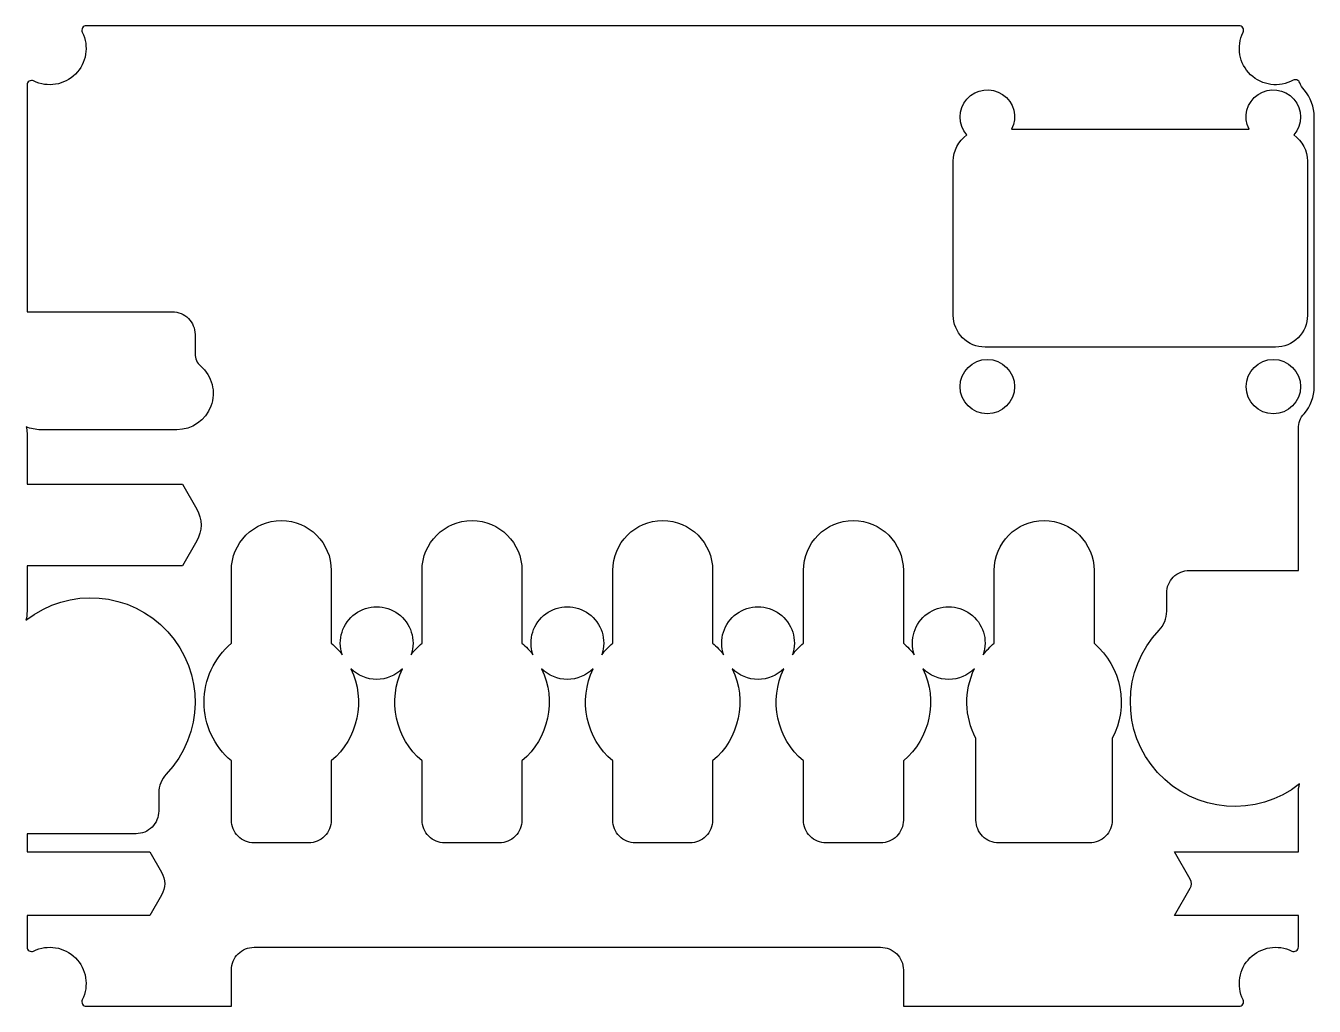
# Model space of a CAD drawing. Header units: millimetres. Extents: x -70 to 72, y -54 to 54.
import ezdxf

# ---------------------------------------------------------------- set-up
doc = ezdxf.new("R2010")
doc.units = ezdxf.units.MM

msp = doc.modelspace()

# ---------------------------------------------------------------- linework, layer by layer
for points in [[(70.63, 11.27, 0.182676), (71.75, 14.25), (71.75, 43.95, 0.182676), (70.63, 46.93, -0.09442), (70.15, 47.73, 0.461601), (69.44, 48, -0.735475), (63.92, 53.28, 0.556523), (63.47, 54), (-63.47, 54, 0.556523), (-63.92, 53.28, -0.718411), (-69.28, 47.92, 0.556523), (-70, 47.47), (-70, 22.5), (-54, 22.5, -0.414214), (-51.5, 20), (-51.5, 17.86, 0.218466), (-50.89, 16.53, -0.695628), (-53.5, 9.5), (-68.5, 9.5, -0.103994), (-70.11, 9.84, -0.078974), (-70, 9.14), (-70, 3.5), (-52.9, 3.5), (-51.31, 0.75, -0.267949), (-51.31, -2.75), (-52.9, -5.5), (-70, -5.5), (-70, -10.5, -0.071554), (-70.14, -11.49, -0.932471), (-54.67, -28.43, 0.192582), (-55.5, -30.5), (-55.5, -32.5, -0.414214), (-58, -35), (-70, -35), (-70, -37), (-56.48, -37), (-55.18, -39.25, -0.267949), (-55.18, -41.75), (-56.48, -44), (-70, -44), (-70, -47.47, 0.556523), (-69.28, -47.92, -0.718411), (-63.92, -53.28, 0.556523), (-63.47, -54), (-47.5, -54), (-47.5, -50, -0.414214), (-45, -47.5), (24, -47.5, -0.414214), (26.5, -50), (26.5, -54), (63.47, -54, 0.556523), (63.92, -53.28, -0.718411), (69.28, -47.92, 0.556523), (70, -47.47), (70, -44), (56.37, -44), (58.1, -41, 0.267949), (58.1, -40), (56.37, -37), (70, -37), (70, -30.5, -0.071554), (70.14, -29.51, -0.932471), (54.67, -12.57, 0.192582), (55.5, -10.5), (55.5, -8.5, -0.414214), (58, -6), (70, -6), (70, 9.62, -0.182676)], [(71, 39.1), (71, 22.1, -0.414214), (67.5, 18.6), (35.5, 18.6, -0.414214), (32, 22.1), (32, 39.1, -0.245061), (33.5, 41.97, -1.881703), (38.43, 42.6), (64.57, 42.6, -1.881703), (69.5, 41.97, -0.245061)], [(36.5, -14.02), (36.5, -6, -1), (47.5, -6), (47.5, -14.02, -0.352903), (49.5, -24.5), (49.5, -33.5, -0.414214), (47, -36), (37, -36, -0.414214), (34.5, -33.5), (34.5, -24.5, -0.238891), (34.34, -16.82, -0.416394), (28.66, -16.82, -0.341158), (26.5, -26.98), (26.5, -33.5, -0.414214), (24, -36), (18, -36, -0.414214), (15.5, -33.5), (15.5, -26.98, -0.341158), (13.34, -16.82, -0.416394), (7.66, -16.82, -0.341158), (5.5, -26.98), (5.5, -33.5, -0.414214), (3, -36), (-3, -36, -0.414214), (-5.5, -33.5), (-5.5, -26.98, -0.341158), (-7.66, -16.82, -0.416394), (-13.34, -16.82, -0.341158), (-15.5, -26.98), (-15.5, -33.5, -0.414214), (-18, -36), (-24, -36, -0.414214), (-26.5, -33.5), (-26.5, -26.98, -0.341158), (-28.66, -16.82, -0.416394), (-34.34, -16.82, -0.341158), (-36.5, -26.98), (-36.5, -33.5, -0.414214), (-39, -36), (-45, -36, -0.414214), (-47.5, -33.5), (-47.5, -26.98, -0.46291), (-47.5, -14.02), (-47.5, -6, -1), (-36.5, -6), (-36.5, -14.02, -0.051668), (-35.29, -15.28, -1.395036), (-27.71, -15.28, -0.051668), (-26.5, -14.02), (-26.5, -6, -1), (-15.5, -6), (-15.5, -14.02, -0.051668), (-14.29, -15.28, -1.395036), (-6.71, -15.28, -0.051668), (-5.5, -14.02), (-5.5, -6, -1), (5.5, -6), (5.5, -14.02, -0.051668), (6.71, -15.28, -1.395036), (14.29, -15.28, -0.051668), (15.5, -14.02), (15.5, -6, -1), (26.5, -6), (26.5, -14.02, -0.051668), (27.71, -15.28, -1.395036), (35.29, -15.28, -0.051668)]]:
    msp.add_lwpolyline(points, format="xyb", close=True)
for centre in [(35.75, 14.25), (67.25, 14.25)]:
    msp.add_circle(centre, 3)

doc.saveas('drawing.dxf')
